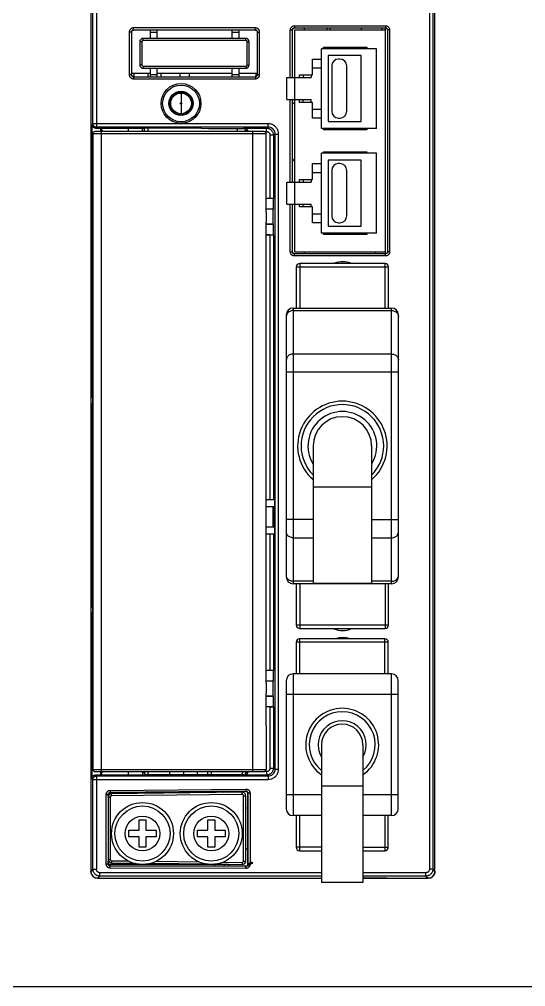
# Model space of a CAD drawing. Header units: millimetres. Extents: x -300 to 4617, y -106 to 3179.
# Drawn here: x 3438.4 to 3512, y 1550.3 to 1690.8 of the extents above; entities that cross this region are included whole.
import ezdxf

# ---------------------------------------------------------------- set-up
doc = ezdxf.new("R2010")
doc.units = ezdxf.units.MM

msp = doc.modelspace()

# ---------------------------------------------------------------- linework, layer by layer
at = {"color": 7, "linetype": 'Continuous'}
for p, q in [((3448.835, 1725.922), (3448.835, 1567.027)), ((3498.835, 1567.027), (3498.835, 1725.922)), ((3448.873, 1684.527), (3448.873, 1693.527)), ((3449.64, 1692.787), (3449.64, 1675.167)), ((3498.029, 1692.787), (3498.029, 1567.332)), ((3449.14, 1675.667), (3449.14, 1692.304)), ((3498.529, 1692.304), (3498.529, 1567.332)), ((3478.418, 1689.894), (3478.418, 1689.594)), ((3478.418, 1689.894), (3491.651, 1689.894)), ((3491.651, 1689.894), (3491.651, 1689.594)), ((3454.419, 1688.993), (3454.419, 1682.811)), ((3454.719, 1688.993), (3454.419, 1688.993)), ((3454.719, 1688.993), (3454.719, 1682.811)), ((3454.719, 1688.993), (3454.735, 1688.977)), ((3472.75, 1689.593), (3455.019, 1689.593)), ((3455.019, 1689.293), (3455.019, 1689.593)), ((3472.75, 1689.293), (3455.019, 1689.293)), ((3455.019, 1689.293), (3455.035, 1689.277)), ((3457.435, 1689.277), (3457.435, 1688.077)), ((3457.435, 1688.977), (3458.435, 1688.977)), ((3458.435, 1689.277), (3458.435, 1688.077)), ((3469.335, 1689.277), (3469.335, 1688.077)), ((3469.335, 1688.977), (3470.335, 1688.977)), ((3470.335, 1689.277), (3470.335, 1688.077)), ((3472.735, 1689.277), (3472.75, 1689.293)), ((3472.75, 1689.293), (3472.75, 1689.593)), ((3473.035, 1688.977), (3473.05, 1688.993)), ((3473.05, 1682.811), (3473.05, 1688.993)), ((3473.05, 1688.993), (3473.35, 1688.993)), ((3473.35, 1682.811), (3473.35, 1688.993)), ((3477.818, 1682.377), (3477.818, 1689.294)), ((3477.818, 1689.294), (3478.118, 1689.294)), ((3478.118, 1682.377), (3478.118, 1689.294)), ((3478.418, 1689.594), (3491.651, 1689.594)), ((3478.435, 1689.277), (3478.435, 1682.377)), ((3491.635, 1689.277), (3478.435, 1689.277)), ((3479.835, 1689.594), (3479.835, 1689.277)), ((3483.135, 1689.594), (3483.135, 1689.277)), ((3483.635, 1689.277), (3483.635, 1689.594)), ((3488.135, 1689.594), (3488.135, 1689.277)), ((3491.135, 1689.594), (3491.135, 1689.277)), ((3491.635, 1656.777), (3491.635, 1689.594)), ((3491.951, 1689.294), (3491.951, 1657.06)), ((3492.251, 1689.294), (3491.951, 1689.294)), ((3492.251, 1689.294), (3492.251, 1657.06)), ((3456.235, 1687.577), (3455.935, 1687.577)), ((3455.935, 1687.577), (3455.935, 1684.227)), ((3456.235, 1687.577), (3456.235, 1684.227)), ((3471.335, 1688.077), (3456.435, 1688.077)), ((3456.435, 1687.777), (3456.435, 1688.077)), ((3471.335, 1687.777), (3456.435, 1687.777)), ((3471.335, 1687.777), (3471.335, 1688.077)), ((3471.535, 1687.577), (3471.835, 1687.577)), ((3471.535, 1684.227), (3471.535, 1687.577)), ((3471.835, 1684.227), (3471.835, 1687.577)), ((3490.335, 1686.577), (3482.335, 1686.577)), ((3482.335, 1674.977), (3482.335, 1686.577)), ((3482.635, 1686.577), (3482.635, 1686.777)), ((3482.635, 1686.777), (3488.935, 1686.777)), ((3488.135, 1685.577), (3483.335, 1685.577)), ((3483.335, 1685.577), (3483.335, 1675.977)), ((3488.135, 1675.977), (3488.135, 1685.577)), ((3488.635, 1686.777), (3488.635, 1686.577)), ((3488.935, 1686.777), (3488.935, 1686.577)), ((3490.335, 1674.977), (3490.335, 1686.577)), ((3448.835, 1684.527), (3448.873, 1684.527)), ((3456.235, 1684.227), (3455.935, 1684.227)), ((3456.435, 1684.027), (3471.335, 1684.027)), ((3456.435, 1684.027), (3456.435, 1683.727)), ((3471.335, 1684.027), (3471.335, 1683.727)), ((3471.535, 1684.227), (3471.835, 1684.227)), ((3481.035, 1685.077), (3482.335, 1685.077)), ((3481.035, 1682.777), (3481.035, 1685.077)), ((3483.835, 1684.077), (3483.835, 1677.477)), ((3485.035, 1685.077), (3484.835, 1685.077)), ((3486.035, 1677.477), (3486.035, 1684.077)), ((3454.719, 1682.811), (3454.419, 1682.811)), ((3454.719, 1682.811), (3454.735, 1682.827)), ((3454.735, 1683.027), (3457.435, 1683.027)), ((3455.135, 1682.527), (3455.135, 1683.027)), ((3456.435, 1683.727), (3471.335, 1683.727)), ((3457.135, 1683.027), (3457.135, 1682.527)), ((3457.435, 1683.727), (3457.435, 1682.527)), ((3457.435, 1682.827), (3458.435, 1682.827)), ((3458.435, 1683.727), (3458.435, 1682.527)), ((3458.435, 1683.027), (3469.335, 1683.027)), ((3459.035, 1682.527), (3459.035, 1683.027)), ((3461.835, 1682.527), (3461.835, 1683.027)), ((3463.135, 1683.027), (3463.135, 1682.527)), ((3469.335, 1683.727), (3469.335, 1682.527)), ((3469.335, 1682.827), (3470.335, 1682.827)), ((3470.335, 1683.727), (3470.335, 1682.527)), ((3470.335, 1683.027), (3473.035, 1683.027)), ((3472.835, 1682.527), (3472.835, 1683.027)), ((3473.05, 1682.811), (3473.035, 1682.827)), ((3473.05, 1682.811), (3473.35, 1682.811)), ((3479.135, 1682.777), (3481.035, 1682.777)), ((3479.135, 1682.377), (3479.135, 1682.777)), ((3479.664, 1682.777), (3479.664, 1682.377)), ((3480.864, 1682.777), (3480.864, 1682.377)), ((3481.035, 1683.777), (3482.335, 1683.777)), ((3455.019, 1682.511), (3455.035, 1682.527)), ((3455.019, 1682.511), (3472.75, 1682.511)), ((3455.019, 1682.511), (3455.019, 1682.211)), ((3455.019, 1682.211), (3472.75, 1682.211)), ((3472.75, 1682.511), (3472.735, 1682.527)), ((3472.75, 1682.511), (3472.75, 1682.211)), ((3477.335, 1682.377), (3480.864, 1682.377)), ((3477.335, 1679.177), (3477.335, 1682.377)), ((3478.458, 1679.177), (3478.458, 1682.377)), ((3461.935, 1680.127), (3461.935, 1678.727)), ((3461.935, 1678.527), (3461.935, 1677.127)), ((3477.335, 1679.177), (3480.864, 1679.177)), ((3477.818, 1667.177), (3477.818, 1679.177)), ((3478.118, 1667.177), (3478.118, 1679.177)), ((3478.435, 1679.177), (3478.435, 1667.177)), ((3479.135, 1678.777), (3479.135, 1679.177)), ((3481.035, 1678.777), (3479.135, 1678.777)), ((3479.664, 1678.777), (3479.664, 1679.177)), ((3480.864, 1678.777), (3480.864, 1679.177)), ((3481.035, 1676.477), (3481.035, 1678.777)), ((3481.035, 1677.777), (3482.335, 1677.777)), ((3449.14, 1675.667), (3449, 1675.527)), ((3474.614, 1675.667), (3449.14, 1675.667)), ((3474.614, 1675.167), (3474.614, 1675.667)), ((3482.335, 1676.477), (3481.035, 1676.477)), ((3483.335, 1675.977), (3488.135, 1675.977)), ((3484.835, 1676.477), (3485.035, 1676.477)), ((3449, 1669.693), (3449, 1675.527)), ((3449.12, 1674.227), (3449.12, 1581.827)), ((3474.32, 1674.227), (3449.12, 1674.227)), ((3474.02, 1674.527), (3449.42, 1674.527)), ((3449.64, 1675.167), (3449.5, 1675.027)), ((3449.5, 1675.027), (3456.329, 1675.027)), ((3474.614, 1675.167), (3449.64, 1675.167)), ((3450.235, 1675.027), (3450.235, 1674.527)), ((3450.235, 1675.027), (3450.547, 1674.527)), ((3450.32, 1674.527), (3450.32, 1581.527)), ((3454.235, 1675.027), (3454.235, 1674.527)), ((3456.329, 1674.527), (3456.329, 1675.027)), ((3464.935, 1675.024), (3456.612, 1675.024)), ((3456.631, 1675.024), (3456.629, 1675.022)), ((3456.629, 1674.527), (3456.629, 1675.022)), ((3457.135, 1675.024), (3457.135, 1674.527)), ((3464.935, 1675.024), (3465.935, 1674.989)), ((3465.935, 1674.989), (3470.996, 1674.989)), ((3470.135, 1674.527), (3470.135, 1674.989)), ((3470.996, 1674.989), (3471.043, 1675.036)), ((3471.043, 1675.036), (3474.353, 1675.036)), ((3471.296, 1674.689), (3471.33, 1674.722)), ((3471.296, 1674.527), (3471.296, 1674.689)), ((3472.32, 1674.527), (3472.32, 1581.527)), ((3474.02, 1674.536), (3474.352, 1674.536)), ((3474.32, 1667.547), (3474.32, 1674.227)), ((3474.352, 1674.536), (3474.352, 1675.036)), ((3474.353, 1675.036), (3474.614, 1675.167)), ((3475.351, 1674.036), (3475.615, 1674.167)), ((3475.615, 1581.887), (3475.615, 1674.167)), ((3475.615, 1674.167), (3476.114, 1674.167)), ((3476.114, 1581.887), (3476.114, 1674.167)), ((3490.335, 1674.977), (3482.335, 1674.977)), ((3482.635, 1674.777), (3482.635, 1674.977)), ((3488.935, 1674.777), (3482.635, 1674.777)), ((3488.935, 1674.977), (3488.935, 1674.777)), ((3474.852, 1674.036), (3475.351, 1674.036)), ((3474.852, 1674.036), (3474.852, 1664.82)), ((3475.351, 1674.036), (3475.351, 1664.811)), ((3482.335, 1659.777), (3482.335, 1671.377)), ((3490.335, 1671.377), (3482.335, 1671.377)), ((3482.635, 1671.577), (3488.935, 1671.577)), ((3482.635, 1671.377), (3482.635, 1671.577)), ((3488.935, 1671.577), (3488.935, 1671.377)), ((3490.335, 1659.777), (3490.335, 1671.377)), ((3483.335, 1670.377), (3483.335, 1660.777)), ((3488.135, 1670.377), (3483.335, 1670.377)), ((3488.135, 1660.777), (3488.135, 1670.377)), ((3449.12, 1669.812), (3448.999, 1669.691)), ((3448.999, 1635.929), (3448.999, 1669.691)), ((3481.035, 1667.577), (3481.035, 1669.877)), ((3481.035, 1669.877), (3482.335, 1669.877)), ((3481.035, 1668.577), (3482.335, 1668.577)), ((3483.835, 1668.877), (3483.835, 1662.277)), ((3485.035, 1669.877), (3484.835, 1669.877)), ((3486.035, 1662.277), (3486.035, 1668.877)), ((3477.335, 1663.977), (3477.335, 1667.177)), ((3477.335, 1667.177), (3480.864, 1667.177)), ((3478.458, 1663.977), (3478.458, 1667.177)), ((3479.135, 1667.177), (3479.135, 1667.577)), ((3479.135, 1667.577), (3481.035, 1667.577)), ((3479.664, 1667.577), (3479.664, 1667.177)), ((3480.864, 1667.577), (3480.864, 1667.177)), ((3474.288, 1662.877), (3474.288, 1666.948)), ((3474.293, 1666.935), (3474.288, 1666.948)), ((3474.293, 1662.877), (3474.293, 1666.936)), ((3474.852, 1664.82), (3474.293, 1664.82)), ((3475.39, 1664.792), (3474.293, 1664.792)), ((3475.351, 1664.811), (3475.39, 1664.792)), ((3475.39, 1663.297), (3475.39, 1664.792)), ((3474.293, 1663.297), (3475.39, 1663.297)), ((3475.335, 1663.27), (3474.293, 1663.27)), ((3475.335, 1663.27), (3475.39, 1663.297)), ((3475.335, 1661.07), (3475.335, 1663.27)), ((3477.335, 1663.977), (3480.864, 1663.977)), ((3477.818, 1657.06), (3477.818, 1663.977)), ((3478.118, 1657.06), (3478.118, 1663.977)), ((3478.435, 1663.977), (3478.435, 1657.077)), ((3479.135, 1663.577), (3479.135, 1663.977)), ((3481.035, 1663.577), (3479.135, 1663.577)), ((3479.664, 1663.577), (3479.664, 1663.977)), ((3480.864, 1663.577), (3480.864, 1663.977)), ((3481.035, 1661.277), (3481.035, 1663.577)), ((3474.288, 1662.877), (3474.32, 1662.877)), ((3474.32, 1662.877), (3474.32, 1661.377)), ((3481.035, 1662.577), (3482.335, 1662.577)), ((3474.288, 1653.306), (3474.288, 1661.377)), ((3474.288, 1661.377), (3474.32, 1661.377)), ((3474.293, 1653.318), (3474.293, 1661.377)), ((3475.335, 1661.07), (3474.293, 1661.07)), ((3475.39, 1661.042), (3474.293, 1661.042)), ((3475.335, 1661.07), (3475.39, 1661.042)), ((3475.39, 1659.547), (3475.39, 1661.042)), ((3482.335, 1661.277), (3481.035, 1661.277)), ((3483.335, 1660.777), (3488.135, 1660.777)), ((3484.835, 1661.277), (3485.035, 1661.277)), ((3474.293, 1659.547), (3475.39, 1659.547)), ((3474.852, 1659.52), (3474.293, 1659.52)), ((3474.852, 1659.52), (3474.852, 1621.027)), ((3475.351, 1659.528), (3475.39, 1659.547)), ((3475.351, 1659.528), (3475.351, 1621.027)), ((3490.335, 1659.777), (3482.335, 1659.777)), ((3482.635, 1659.577), (3482.635, 1659.777)), ((3488.935, 1659.577), (3482.635, 1659.577)), ((3488.635, 1659.777), (3488.635, 1659.577)), ((3488.935, 1659.777), (3488.935, 1659.577)), ((3477.818, 1657.06), (3478.118, 1657.06)), ((3478.418, 1656.46), (3478.418, 1656.76)), ((3491.651, 1656.76), (3478.418, 1656.76)), ((3491.651, 1656.46), (3478.418, 1656.46)), ((3478.435, 1657.077), (3491.635, 1657.077)), ((3479.835, 1657.077), (3479.835, 1656.76)), ((3490.135, 1657.077), (3490.135, 1656.76)), ((3491.651, 1656.46), (3491.651, 1656.76)), ((3492.251, 1657.06), (3491.951, 1657.06)), ((3478.685, 1654.877), (3478.685, 1648.877)), ((3478.685, 1654.877), (3492.085, 1654.877)), ((3479.185, 1655.377), (3479.185, 1648.877)), ((3491.585, 1655.377), (3479.185, 1655.377)), ((3491.585, 1648.877), (3491.585, 1655.377)), ((3492.085, 1648.877), (3492.085, 1654.877)), ((3474.288, 1653.306), (3474.293, 1653.319)), ((3474.32, 1603.047), (3474.32, 1652.706)), ((3478.235, 1648.877), (3478.235, 1608.827)), ((3478.235, 1648.877), (3492.535, 1648.877)), ((3492.535, 1608.827), (3492.535, 1648.877)), ((3477.235, 1647.877), (3477.235, 1609.827)), ((3478.235, 1648.519), (3492.535, 1648.519)), ((3493.535, 1609.827), (3493.535, 1647.877)), ((3492.535, 1642.201), (3478.235, 1642.201)), ((3493.535, 1639.559), (3477.235, 1639.559)), ((3448.999, 1635.929), (3449.062, 1635.866)), ((3449.062, 1635.088), (3449, 1635.027)), ((3449, 1633.393), (3449, 1635.027)), ((3449.062, 1635.866), (3449.062, 1635.088)), ((3449.12, 1633.512), (3448.999, 1633.391)), ((3448.999, 1605.479), (3448.999, 1633.391)), ((3481.135, 1628.852), (3481.135, 1608.852)), ((3489.635, 1628.852), (3489.635, 1608.852)), ((3489.635, 1622.852), (3481.135, 1622.852)), ((3475.544, 1621.027), (3474.32, 1621.027)), ((3475.544, 1621.027), (3475.544, 1620.027)), ((3474.32, 1620.027), (3475.544, 1620.027)), ((3475.274, 1620.027), (3475.274, 1617.027)), ((3475.474, 1617.027), (3475.474, 1620.027)), ((3481.135, 1618.145), (3477.235, 1618.145)), ((3489.635, 1618.145), (3493.535, 1618.145)), ((3475.544, 1617.027), (3474.32, 1617.027)), ((3475.544, 1617.027), (3475.544, 1616.027)), ((3475.544, 1616.027), (3474.32, 1616.027)), ((3474.852, 1616.027), (3474.852, 1596.24)), ((3475.351, 1616.027), (3475.351, 1596.231)), ((3478.235, 1615.503), (3481.135, 1615.503)), ((3489.635, 1615.503), (3492.535, 1615.503)), ((3481.135, 1609.185), (3478.235, 1609.185)), ((3492.535, 1608.827), (3478.235, 1608.827)), ((3478.685, 1608.827), (3478.685, 1602.827)), ((3479.185, 1608.827), (3479.185, 1602.327)), ((3489.635, 1608.852), (3481.135, 1608.852)), ((3492.535, 1609.185), (3489.635, 1609.185)), ((3491.585, 1608.827), (3491.585, 1602.327)), ((3492.085, 1602.827), (3492.085, 1608.827)), ((3448.835, 1607.527), (3448.873, 1607.527)), ((3448.873, 1598.527), (3448.873, 1607.527)), ((3448.999, 1605.479), (3449.062, 1605.416)), ((3449.062, 1605.416), (3449.062, 1604.638)), ((3449.062, 1604.638), (3449, 1604.577)), ((3449, 1602.943), (3449, 1604.577)), ((3449.12, 1603.062), (3448.999, 1602.941)), ((3448.999, 1585.027), (3448.999, 1602.941)), ((3492.085, 1602.827), (3478.685, 1602.827)), ((3474.293, 1602.435), (3474.288, 1602.448)), ((3474.288, 1594.377), (3474.288, 1602.448)), ((3474.293, 1594.377), (3474.293, 1602.436)), ((3479.185, 1602.327), (3491.585, 1602.327)), ((3492.06, 1600.327), (3478.66, 1600.327)), ((3478.66, 1600.327), (3478.66, 1595.727)), ((3491.56, 1600.827), (3479.16, 1600.827)), ((3479.16, 1600.827), (3479.16, 1595.727)), ((3491.56, 1595.727), (3491.56, 1600.827)), ((3492.06, 1595.727), (3492.06, 1600.327)), ((3448.835, 1598.527), (3448.873, 1598.527)), ((3474.852, 1596.24), (3474.293, 1596.24)), ((3475.39, 1596.212), (3474.293, 1596.212)), ((3475.351, 1596.231), (3475.39, 1596.212)), ((3475.39, 1594.717), (3475.39, 1596.212)), ((3478.21, 1595.727), (3478.21, 1575.127)), ((3492.51, 1595.727), (3478.21, 1595.727)), ((3492.51, 1575.127), (3492.51, 1595.727)), ((3474.288, 1594.377), (3474.32, 1594.377)), ((3474.293, 1594.717), (3475.39, 1594.717)), ((3475.335, 1594.69), (3474.293, 1594.69)), ((3474.32, 1594.377), (3474.32, 1592.877)), ((3475.335, 1594.69), (3475.39, 1594.717)), ((3475.335, 1592.49), (3475.335, 1594.69)), ((3477.21, 1594.727), (3477.21, 1576.127)), ((3493.51, 1576.127), (3493.51, 1594.727)), ((3474.288, 1592.877), (3474.32, 1592.877)), ((3474.288, 1588.806), (3474.288, 1592.877)), ((3474.293, 1588.818), (3474.293, 1592.877)), ((3493.51, 1592.727), (3477.21, 1592.727)), ((3475.335, 1592.49), (3474.293, 1592.49)), ((3475.39, 1592.462), (3474.293, 1592.462)), ((3475.335, 1592.49), (3475.39, 1592.462)), ((3475.39, 1590.967), (3475.39, 1592.462)), ((3474.293, 1590.967), (3475.39, 1590.967)), ((3474.852, 1590.94), (3474.293, 1590.94)), ((3474.852, 1590.94), (3474.852, 1582.018)), ((3475.351, 1590.948), (3475.39, 1590.967)), ((3475.351, 1590.948), (3475.351, 1582.018)), ((3474.288, 1588.806), (3474.293, 1588.819)), ((3474.32, 1588.206), (3474.32, 1581.827)), ((3449.12, 1585.027), (3448.999, 1585.027)), ((3449, 1580.527), (3449, 1585.027)), ((3482.36, 1585.427), (3482.36, 1565.427)), ((3488.36, 1585.427), (3488.36, 1565.427)), ((3449.12, 1581.827), (3474.32, 1581.827)), ((3449.42, 1581.527), (3474.02, 1581.527)), ((3450.547, 1581.527), (3450.235, 1581.027)), ((3450.235, 1581.527), (3450.235, 1581.027)), ((3454.235, 1581.527), (3454.235, 1581.027)), ((3456.329, 1581.527), (3456.329, 1581.332)), ((3456.629, 1581.527), (3456.629, 1581.332)), ((3457.135, 1581.527), (3457.135, 1581.065)), ((3460.247, 1581.065), (3460.354, 1581.527)), ((3462.335, 1581.065), (3462.335, 1581.527)), ((3464.335, 1581.065), (3464.335, 1581.527)), ((3465.835, 1581.065), (3465.835, 1581.527)), ((3466.335, 1581.527), (3466.335, 1581.065)), ((3470.623, 1581.065), (3471.085, 1581.527)), ((3474.352, 1581.518), (3474.02, 1581.518)), ((3474.352, 1581.518), (3474.352, 1581.018)), ((3474.852, 1582.018), (3475.351, 1582.018)), ((3475.615, 1581.887), (3475.351, 1582.018)), ((3475.615, 1581.887), (3476.114, 1581.887)), ((3449, 1580.527), (3449.14, 1580.387)), ((3449.14, 1567.332), (3449.14, 1580.387)), ((3449.14, 1580.387), (3474.614, 1580.387)), ((3456.413, 1581.027), (3449.5, 1581.027)), ((3449.5, 1581.027), (3449.64, 1580.887)), ((3449.64, 1580.887), (3449.64, 1567.332)), ((3449.64, 1580.887), (3474.614, 1580.887)), ((3456.629, 1581.332), (3456.329, 1581.332)), ((3471.073, 1581.065), (3456.896, 1581.065)), ((3456.93, 1581.032), (3456.896, 1581.065)), ((3471.026, 1581.018), (3471.073, 1581.065)), ((3474.352, 1581.018), (3471.026, 1581.018)), ((3474.614, 1580.887), (3474.352, 1581.018)), ((3474.614, 1580.887), (3474.614, 1580.387)), ((3451.657, 1578.801), (3471.362, 1578.996)), ((3451.657, 1578.801), (3451.66, 1578.501)), ((3451.66, 1578.501), (3471.365, 1578.696)), ((3465.835, 1578.458), (3465.835, 1578.606)), ((3466.335, 1578.611), (3466.335, 1578.465)), ((3468.043, 1578.486), (3468.186, 1578.629)), ((3468.76, 1578.495), (3468.9, 1578.636)), ((3471.362, 1578.996), (3471.365, 1578.696)), ((3488.36, 1579.427), (3482.36, 1579.427)), ((3451.063, 1568.105), (3451.063, 1578.201)), ((3451.063, 1578.201), (3451.363, 1578.201)), ((3451.335, 1577.783), (3451.335, 1568.771)), ((3451.635, 1577.783), (3451.335, 1577.783)), ((3451.363, 1577.927), (3451.363, 1578.201)), ((3451.396, 1578.01), (3451.396, 1578.168)), ((3451.421, 1578.048), (3451.422, 1578.17)), ((3451.635, 1577.783), (3451.635, 1568.771)), ((3470.828, 1578.521), (3451.828, 1578.283)), ((3451.832, 1577.983), (3451.828, 1578.283)), ((3470.832, 1578.221), (3451.832, 1577.983)), ((3453.335, 1578.484), (3453.335, 1578.302)), ((3455.135, 1578.325), (3455.135, 1578.502)), ((3457.135, 1578.521), (3457.135, 1578.35)), ((3470.832, 1578.221), (3470.828, 1578.521)), ((3471.035, 1568.533), (3471.035, 1578.021)), ((3471.035, 1578.021), (3471.335, 1578.021)), ((3471.335, 1568.533), (3471.335, 1578.021)), ((3471.635, 1578.362), (3471.668, 1578.396)), ((3471.635, 1568.077), (3471.635, 1578.351)), ((3471.668, 1578.396), (3471.668, 1568.056)), ((3471.968, 1578.396), (3471.668, 1578.396)), ((3471.968, 1578.396), (3471.968, 1568.056)), ((3482.36, 1578.127), (3477.21, 1578.127)), ((3493.51, 1578.127), (3488.36, 1578.127)), ((3471.335, 1576.277), (3471.635, 1576.277)), ((3455.835, 1574.527), (3456.835, 1574.527)), ((3455.835, 1573.027), (3455.835, 1574.527)), ((3456.835, 1574.527), (3456.835, 1573.027)), ((3465.835, 1574.527), (3466.835, 1574.527)), ((3465.835, 1573.027), (3465.835, 1574.527)), ((3466.835, 1574.527), (3466.835, 1573.027)), ((3482.36, 1575.127), (3478.21, 1575.127)), ((3478.66, 1575.127), (3478.66, 1570.527)), ((3479.16, 1575.127), (3479.16, 1570.027)), ((3492.51, 1575.127), (3488.36, 1575.127)), ((3491.56, 1575.127), (3491.56, 1570.027)), ((3492.06, 1570.527), (3492.06, 1575.127)), ((3454.335, 1573.027), (3455.835, 1573.027)), ((3454.335, 1572.027), (3454.335, 1573.027)), ((3456.835, 1573.027), (3458.335, 1573.027)), ((3458.335, 1573.027), (3458.335, 1572.027)), ((3464.335, 1573.027), (3465.835, 1573.027)), ((3464.335, 1572.027), (3464.335, 1573.027)), ((3466.835, 1573.027), (3468.335, 1573.027)), ((3468.335, 1573.027), (3468.335, 1572.027)), ((3455.835, 1572.027), (3454.335, 1572.027)), ((3455.835, 1570.527), (3455.835, 1572.027)), ((3458.335, 1572.027), (3456.835, 1572.027)), ((3456.835, 1572.027), (3456.835, 1570.527)), ((3465.835, 1572.027), (3464.335, 1572.027)), ((3465.835, 1570.527), (3465.835, 1572.027)), ((3468.335, 1572.027), (3466.835, 1572.027)), ((3466.835, 1572.027), (3466.835, 1570.527)), ((3456.835, 1570.527), (3455.835, 1570.527)), ((3466.835, 1570.527), (3465.835, 1570.527)), ((3471.635, 1570.277), (3471.335, 1570.277)), ((3482.36, 1570.527), (3478.66, 1570.527)), ((3488.36, 1570.527), (3492.06, 1570.527)), ((3451.635, 1568.771), (3451.335, 1568.771)), ((3479.16, 1570.027), (3482.36, 1570.027)), ((3488.36, 1570.027), (3491.56, 1570.027)), ((3451.063, 1568.105), (3451.363, 1568.105)), ((3451.363, 1568.105), (3451.363, 1568.627)), ((3451.396, 1568.138), (3451.396, 1568.544)), ((3451.397, 1568.138), (3451.398, 1568.542)), ((3468.835, 1568.027), (3451.426, 1568.027)), ((3451.661, 1567.505), (3451.662, 1567.805)), ((3471.366, 1567.456), (3451.661, 1567.505)), ((3451.695, 1567.838), (3451.662, 1567.805)), ((3471.367, 1567.756), (3451.662, 1567.805)), ((3471.334, 1567.783), (3451.695, 1567.838)), ((3451.832, 1568.571), (3451.828, 1568.271)), ((3451.828, 1568.271), (3455.039, 1568.231)), ((3451.832, 1568.571), (3454.271, 1568.54)), ((3457.53, 1568.2), (3465.607, 1568.099)), ((3457.635, 1568.198), (3457.635, 1568.127)), ((3457.635, 1568.127), (3462.835, 1568.127)), ((3458.294, 1568.49), (3464.537, 1568.412)), ((3458.456, 1568.027), (3458.566, 1568.127)), ((3461.803, 1568.146), (3461.803, 1568.027)), ((3461.835, 1568.146), (3461.835, 1568.027)), ((3465.247, 1568.103), (3465.275, 1568.073)), ((3466.835, 1567.796), (3466.835, 1568.027)), ((3466.951, 1568.082), (3470.828, 1568.033)), ((3468.041, 1568.368), (3470.832, 1568.333)), ((3468.37, 1567.791), (3468.135, 1568.027)), ((3468.542, 1568.027), (3468.542, 1568.062)), ((3468.835, 1568.058), (3468.835, 1567.79)), ((3470.832, 1568.333), (3470.828, 1568.033)), ((3471.035, 1568.533), (3471.335, 1568.533)), ((3471.367, 1567.756), (3471.334, 1567.789)), ((3471.366, 1567.456), (3471.367, 1567.756)), ((3471.668, 1568.056), (3471.635, 1568.089)), ((3471.968, 1568.056), (3471.668, 1568.056)), ((3471.731, 1567.868), (3471.872, 1567.727)), ((3472.372, 1568.227), (3472.239, 1568.36)), ((3449.14, 1567.332), (3448.835, 1567.027)), ((3449.14, 1567.332), (3449.64, 1567.332)), ((3450.14, 1566.333), (3449.834, 1566.027)), ((3449.835, 1566.027), (3482.36, 1566.027)), ((3482.36, 1566.833), (3450.14, 1566.833)), ((3450.14, 1566.333), (3450.14, 1566.833)), ((3482.36, 1566.333), (3450.14, 1566.333)), ((3497.529, 1566.833), (3488.36, 1566.833)), ((3497.529, 1566.333), (3488.36, 1566.333)), ((3488.36, 1566.065), (3491.835, 1566.065)), ((3488.36, 1566.027), (3497.835, 1566.027)), ((3491.835, 1566.027), (3491.835, 1566.065)), ((3497.529, 1566.333), (3497.529, 1566.833)), ((3497.529, 1566.333), (3497.835, 1566.027)), ((3498.529, 1567.332), (3498.029, 1567.332)), ((3498.529, 1567.332), (3498.835, 1567.027)), ((3488.36, 1565.427), (3482.36, 1565.427))]:
    msp.add_line(p, q, dxfattribs=at)
msp.add_line((3364.863, 1550.274), (3799.099, 1550.274))
for centre, radius in [((3461.935, 1678.627), 2.89), ((3461.935, 1678.627), 2.669), ((3461.935, 1678.627), 1.751), ((3461.935, 1678.627), 1.672), ((3461.935, 1678.627), 1.5), ((3461.935, 1678.627), 0.1), ((3456.335, 1572.527), 4.5), ((3456.335, 1572.527), 4), ((3466.335, 1572.527), 4.5), ((3466.335, 1572.527), 4), ((3456.335, 1572.527), 2.537), ((3466.335, 1572.527), 2.537)]:
    msp.add_circle(centre, radius, dxfattribs=at)
for centre, radius, start, end in [((3456.435, 1687.577), 0.5, 90, 180), ((3456.435, 1687.577), 0.2, 90, 180), ((3471.335, 1687.577), 0.5, 0, 90), ((3471.335, 1687.577), 0.2, 0, 90), ((3456.435, 1684.227), 0.5, 180, 270), ((3456.435, 1684.227), 0.2, 180, 270), ((3471.335, 1684.227), 0.5, 270, 0), ((3471.335, 1684.227), 0.2, 270, 0), ((3484.835, 1684.077), 1, 90, 180), ((3485.035, 1684.077), 1, 0, 90), ((3482.635, 1674.527), 6, 134.823, 138.97307), ((3484.835, 1677.477), 1, 180, 270), ((3485.035, 1677.477), 1, 270, 0), ((3449.42, 1674.227), 0.3, 90, 180), ((3474.02, 1674.227), 0.3, 0, 90), ((3482.635, 1674.527), 6, 221.02693, 225.177), ((3484.835, 1668.877), 1, 90, 180), ((3485.035, 1668.877), 1, 0, 90), ((3484.835, 1662.277), 1, 180, 270), ((3485.035, 1662.277), 1, 270, 0), ((3479.185, 1654.877), 0.5, 90, 180), ((3485.435, 1652.299), 3.317, 69.31391, 110.69797), ((3491.585, 1654.877), 0.5, 0, 90), ((3478.235, 1647.877), 1, 90, 180), ((3492.535, 1647.877), 1, 0, 90), ((3485.385, 1628.852), 6.5, 311.03496, 228.96504), ((3485.385, 1628.852), 6, 315.2713, 224.72879), ((3485.385, 1628.852), 5, 328.70037, 211.29963), ((3485.385, 1628.852), 4.25, 0, 180), ((3478.235, 1609.827), 1, 180, 270), ((3492.535, 1609.827), 1, 270, 0), ((3479.185, 1602.827), 0.5, 180, 270), ((3491.585, 1602.827), 0.5, 270, 0), ((3485.435, 1605.352), 3.317, 247.10304, 292.90247), ((3479.16, 1600.327), 0.5, 90, 180), ((3485.435, 1597.677), 3.317, 72.26015, 107.76051), ((3491.56, 1600.327), 0.5, 0, 90), ((3478.21, 1594.727), 1, 90, 180), ((3492.51, 1594.727), 1, 0, 90), ((3485.36, 1585.427), 5.3, 304.6163, 235.37235), ((3485.36, 1585.427), 4.8, 308.77013, 231.25459), ((3485.36, 1585.427), 3.5, 329.56273, 210.43727), ((3485.36, 1585.427), 3, 0, 180), ((3449.42, 1581.827), 0.3, 180, 270), ((3474.02, 1581.827), 0.3, 270, 0), ((3451.835, 1577.783), 0.5, 90.71616, 180), ((3451.835, 1577.783), 0.2, 90.71616, 180), ((3470.835, 1578.021), 0.5, 0, 90.71616), ((3470.835, 1578.021), 0.2, 0, 90.71616), ((3478.21, 1576.127), 1, 180, 270), ((3492.51, 1576.127), 1, 270, 0), ((3479.16, 1570.527), 0.5, 180, 270), ((3491.56, 1570.527), 0.5, 270, 0), ((3451.835, 1568.771), 0.5, 180, 269.28384), ((3451.835, 1568.771), 0.2, 180, 269.28384), ((3457.635, 1568.627), 0.5, 246.36286, 270), ((3470.835, 1568.533), 0.5, 269.28384, 0), ((3470.835, 1568.533), 0.2, 269.28384, 0), ((3449.835, 1567.027), 1, 180, 270), ((3497.835, 1567.027), 1, 270, 0)]:
    msp.add_arc(centre, radius, start, end, dxfattribs=at)
for points, start_tangent, end_tangent in [([(3477.818, 1689.294), (3477.824, 1689.38), (3477.845, 1689.47), (3477.883, 1689.565), (3477.944, 1689.662), (3478.032, 1689.753), (3478.144, 1689.827), (3478.276, 1689.876), (3478.418, 1689.894)], (-0.0000119, 1), (1, 0.0000489)), ([(3491.651, 1689.894), (3491.737, 1689.887), (3491.828, 1689.867), (3491.923, 1689.829), (3492.02, 1689.767), (3492.11, 1689.68), (3492.185, 1689.567), (3492.234, 1689.436), (3492.251, 1689.294)], (1, 0.0000119), (0.0000489, -1)), ([(3455.019, 1689.593), (3454.946, 1689.588), (3454.867, 1689.573), (3454.782, 1689.544), (3454.694, 1689.497), (3454.609, 1689.431), (3454.532, 1689.343), (3454.471, 1689.238), (3454.432, 1689.119), (3454.419, 1688.993)], (-1, -0.0000107), (0.0000666, -1)), ([(3455.019, 1689.293), (3454.982, 1689.291), (3454.943, 1689.283), (3454.9, 1689.268), (3454.857, 1689.245), (3454.814, 1689.212), (3454.775, 1689.168), (3454.745, 1689.115), (3454.725, 1689.056), (3454.719, 1688.993)], (-1, 0.0002973), (0.0003485, -0.9999999)), ([(3454.735, 1688.977), (3454.775, 1689.127), (3454.885, 1689.237), (3455.035, 1689.277)], (0, 1), (1, 0)), ([(3472.735, 1689.277), (3472.885, 1689.237), (3472.994, 1689.127), (3473.035, 1688.977)], (1, 0), (0, -1)), ([(3473.35, 1688.993), (3473.346, 1689.067), (3473.33, 1689.148), (3473.3, 1689.234), (3473.252, 1689.322), (3473.184, 1689.408), (3473.096, 1689.483), (3472.991, 1689.543), (3472.874, 1689.58), (3472.75, 1689.593)], (0.0000002, 1), (-1, 0.0000404)), ([(3473.05, 1688.993), (3473.048, 1689.03), (3473.04, 1689.071), (3473.025, 1689.114), (3473.001, 1689.158), (3472.967, 1689.2), (3472.923, 1689.238), (3472.871, 1689.268), (3472.812, 1689.286), (3472.75, 1689.293)], (0.0003048, 1), (-1, -0.0002789)), ([(3478.118, 1689.294), (3478.121, 1689.337), (3478.131, 1689.382), (3478.15, 1689.429), (3478.181, 1689.478), (3478.225, 1689.523), (3478.281, 1689.561), (3478.347, 1689.585), (3478.418, 1689.594)], (-0.000084, 1), (1, -0.0000441)), ([(3478.285, 1689.537), (3478.175, 1689.427), (3478.135, 1689.277)], (-0.8670692, -0.4981878), (0, -1)), ([(3478.435, 1689.577), (3478.285, 1689.537)], (-1, 0), (-0.8670692, -0.4981878)), ([(3491.88, 1689.464), (3491.775, 1689.551), (3491.64, 1689.583)], (-0.6037868, 0.7971459), (-0.9999993, -0.0012218)), ([(3491.651, 1689.594), (3491.694, 1689.591), (3491.74, 1689.58), (3491.787, 1689.561), (3491.835, 1689.53), (3491.881, 1689.487), (3491.918, 1689.431), (3491.943, 1689.365), (3491.951, 1689.294)], (1, 0.000084), (-0.0000441, -1)), ([(3491.935, 1689.343), (3491.88, 1689.464)], (-0.2010586, 0.9795792), (-0.6037868, 0.7971459)), ([(3454.419, 1682.811), (3454.423, 1682.738), (3454.438, 1682.659), (3454.468, 1682.574), (3454.514, 1682.487), (3454.581, 1682.401), (3454.668, 1682.324), (3454.774, 1682.263), (3454.893, 1682.225), (3455.019, 1682.211)], (0.0000107, -1), (1, 0.0000666)), ([(3454.719, 1682.811), (3454.721, 1682.775), (3454.729, 1682.735), (3454.743, 1682.693), (3454.766, 1682.649), (3454.8, 1682.606), (3454.843, 1682.568), (3454.896, 1682.537), (3454.956, 1682.518), (3455.019, 1682.511)], (-0.0002973, -1), (0.9999999, 0.0003485)), ([(3455.035, 1682.527), (3454.885, 1682.567), (3454.775, 1682.677), (3454.735, 1682.827)], (-1, 0), (0, 1)), ([(3472.735, 1682.527), (3472.885, 1682.567), (3472.994, 1682.677), (3473.035, 1682.827)], (1, 0), (0, 1)), ([(3472.75, 1682.511), (3472.787, 1682.513), (3472.827, 1682.521), (3472.869, 1682.536), (3472.913, 1682.559), (3472.955, 1682.592), (3472.994, 1682.636), (3473.024, 1682.689), (3473.044, 1682.748), (3473.05, 1682.811)], (1, -0.0002973), (-0.0003485, 0.9999999)), ([(3472.75, 1682.211), (3472.823, 1682.216), (3472.903, 1682.231), (3472.987, 1682.26), (3473.075, 1682.307), (3473.16, 1682.373), (3473.237, 1682.461), (3473.298, 1682.566), (3473.337, 1682.685), (3473.35, 1682.811)], (1, 0.0000107), (-0.0000666, 1)), ([(3449.64, 1675.167), (3449.542, 1675.177), (3449.437, 1675.21), (3449.333, 1675.272), (3449.239, 1675.369), (3449.169, 1675.501), (3449.14, 1675.667)], (-1, 0.0003046), (-0.0003046, 1)), ([(3476.114, 1674.167), (3476.041, 1674.63), (3475.828, 1675.048), (3475.497, 1675.38), (3475.079, 1675.593), (3474.614, 1675.667)], (-0.0000607, 1), (-1, -0.0000664)), ([(3449.5, 1675.027), (3449.309, 1675.065), (3449.147, 1675.173), (3449.038, 1675.336), (3449, 1675.527)], (-1, 0), (0, 1)), ([(3456.329, 1675.027), (3456.451, 1675.027), (3456.55, 1675.025), (3456.612, 1675.024)], (1, 0), (0.9987835, -0.0493103)), ([(3471.296, 1674.689), (3471.256, 1674.839), (3471.146, 1674.948), (3470.996, 1674.989)], (0, 1), (-1, 0)), ([(3471.63, 1674.652), (3471.627, 1674.692), (3471.617, 1674.732), (3471.599, 1674.773), (3471.574, 1674.814), (3471.539, 1674.855), (3471.496, 1674.894), (3471.442, 1674.931), (3471.379, 1674.964), (3471.307, 1674.992), (3471.226, 1675.015), (3471.138, 1675.029), (3471.043, 1675.036)], (0.0066596, 0.9999778), (-0.999917, 0.0128819)), ([(3471.329, 1674.536), (3471.33, 1674.631), (3471.33, 1674.722)], (-0.0000058, 1), (0.0041856, 0.9999912)), ([(3471.33, 1674.722), (3471.372, 1674.688), (3471.481, 1674.662), (3471.63, 1674.652)], (0.0725299, -0.9973662), (0.9999921, -0.0039624)), ([(3471.629, 1674.536), (3471.63, 1674.595), (3471.63, 1674.652)], (-0.0000005, 1), (0.0067008, 0.9999775)), ([(3474.352, 1674.536), (3474.413, 1674.532)], (1, -0.0000012), (0.9925591, -0.121764)), ([(3474.353, 1675.036), (3474.474, 1675.028), (3474.598, 1675.005), (3474.724, 1674.964), (3474.852, 1674.901), (3474.978, 1674.815), (3475.098, 1674.701), (3475.203, 1674.56), (3475.284, 1674.396), (3475.335, 1674.218), (3475.351, 1674.036)], (0.9999997, -0.0007989), (0.0003128, -1)), ([(3474.413, 1674.532), (3474.475, 1674.52), (3474.538, 1674.5), (3474.602, 1674.469), (3474.665, 1674.425), (3474.725, 1674.368), (3474.778, 1674.298), (3474.818, 1674.216), (3474.843, 1674.127), (3474.852, 1674.036)], (0.9925591, -0.121764), (0.0000336, -1)), ([(3475.615, 1674.167), (3475.566, 1674.477), (3475.424, 1674.755), (3475.203, 1674.976), (3474.925, 1675.118), (3474.614, 1675.167)], (0.0002865, 1), (-0.9999999, -0.0003208)), ([(3474.288, 1666.948), (3474.311, 1667.24), (3474.32, 1667.547)], (0.1048684, 0.9944861), (0.0001261, 1)), ([(3474.294, 1666.947), (3474.304, 1667.073), (3474.317, 1667.374), (3474.32, 1667.547)], (0.085413, 0.9963456), (0.000108, 1)), ([(3474.293, 1666.934), (3474.294, 1666.947)], (0.0873967, 0.9961736), (0.085413, 0.9963456)), ([(3475.351, 1664.811), (3475.308, 1664.814), (3475.199, 1664.817), (3475.039, 1664.819), (3474.852, 1664.82)], (-0.8944817, 0.4471046), (-1, 0)), ([(3474.852, 1659.52), (3475.039, 1659.52), (3475.199, 1659.522), (3475.308, 1659.525), (3475.351, 1659.528)], (1, 0), (0.8944817, 0.4471046)), ([(3478.418, 1656.46), (3478.332, 1656.467), (3478.241, 1656.487), (3478.146, 1656.525), (3478.05, 1656.587), (3477.959, 1656.674), (3477.884, 1656.787), (3477.835, 1656.918), (3477.818, 1657.06)], (-1, -0.0000119), (-0.0000489, 1)), ([(3478.418, 1656.76), (3478.375, 1656.764), (3478.33, 1656.774), (3478.282, 1656.793), (3478.234, 1656.824), (3478.188, 1656.867), (3478.151, 1656.923), (3478.127, 1656.989), (3478.118, 1657.06)], (-1, -0.000084), (0.0000441, 1)), ([(3478.135, 1657.077), (3478.175, 1656.927)], (0, -1), (0.4981878, -0.8670692)), ([(3478.175, 1656.927), (3478.285, 1656.817), (3478.435, 1656.777)], (0.4981878, -0.8670692), (1, 0)), ([(3491.634, 1656.769), (3491.791, 1656.811), (3491.901, 1656.921), (3491.941, 1657.071)], (1, 0), (0, 1)), ([(3491.951, 1657.06), (3491.948, 1657.017), (3491.938, 1656.972), (3491.919, 1656.925), (3491.888, 1656.876), (3491.844, 1656.831), (3491.788, 1656.793), (3491.722, 1656.769), (3491.651, 1656.76)], (0.000084, -1), (-1, 0.0000441)), ([(3492.251, 1657.06), (3492.245, 1656.974), (3492.225, 1656.884), (3492.186, 1656.789), (3492.125, 1656.692), (3492.037, 1656.601), (3491.925, 1656.527), (3491.794, 1656.478), (3491.651, 1656.46)], (0.0000119, -1), (-1, -0.0000489)), ([(3474.32, 1652.706), (3474.311, 1653.018), (3474.288, 1653.306)], (-0.0000029, 1), (-0.1048733, 0.9944856)), ([(3474.294, 1653.307), (3474.293, 1653.32)], (-0.0854524, 0.9963423), (-0.0874217, 0.9961714)), ([(3474.32, 1652.706), (3474.318, 1652.868), (3474.304, 1653.168), (3474.294, 1653.307)], (0.0000387, 1), (-0.0854524, 0.9963423)), ([(3477.269, 1647.867), (3477.235, 1647.639)], (-0.2906709, -0.9568231), (0, -1)), ([(3478.235, 1648.519), (3477.976, 1648.489), (3477.735, 1648.401), (3477.527, 1648.261), (3477.369, 1648.079), (3477.269, 1647.867)], (-1, 0), (-0.2906709, -0.9568231)), ([(3492.535, 1648.519), (3492.793, 1648.489), (3493.035, 1648.401), (3493.242, 1648.261), (3493.401, 1648.079), (3493.501, 1647.867)], (1, 0), (0.2906708, -0.9568231)), ([(3493.501, 1647.867), (3493.535, 1647.639)], (0.2906708, -0.9568231), (0, -1)), ([(3478.235, 1642.201), (3477.976, 1642.171), (3477.735, 1642.083), (3477.527, 1641.943), (3477.369, 1641.761), (3477.269, 1641.548), (3477.235, 1641.32)], (-1, 0), (0, -1)), ([(3492.535, 1642.201), (3492.793, 1642.171), (3493.035, 1642.083), (3493.242, 1641.943), (3493.401, 1641.761), (3493.501, 1641.548), (3493.535, 1641.32)], (1, 0), (0, -1)), ([(3448.999, 1635.929), (3449.039, 1636.079), (3449.115, 1636.166)], (0, 1), (0.7901736, 0.612883)), ([(3449.114, 1634.792), (3449.041, 1634.877), (3449, 1635.027)], (-0.7849729, 0.6195301), (0, 1)), ([(3449.115, 1636.037), (3449.102, 1636.016), (3449.062, 1635.866)], (-0.5690217, -0.8223225), (-0.0003046, -1)), ([(3449.062, 1635.866), (3449.107, 1635.864), (3449.12, 1635.865)], (0.9282475, -0.3719631), (0.9996401, 0.0268277)), ([(3449.12, 1635.089), (3449.086, 1635.089), (3449.062, 1635.088)], (-0.9991369, -0.0415377), (-0.9292574, -0.369433)), ([(3449.115, 1634.917), (3449.102, 1634.938), (3449.062, 1635.088)], (-0.5690216, 0.8223226), (-0.0003046, 1)), ([(3478.235, 1615.503), (3477.976, 1615.533), (3477.735, 1615.621), (3477.527, 1615.761), (3477.369, 1615.943), (3477.269, 1616.156), (3477.235, 1616.384)], (-1, 0), (0, 1)), ([(3492.535, 1615.503), (3492.793, 1615.533), (3493.035, 1615.621), (3493.242, 1615.761), (3493.401, 1615.943), (3493.501, 1616.156), (3493.535, 1616.384)], (1, 0), (0, 1)), ([(3478.235, 1609.185), (3477.976, 1609.215), (3477.735, 1609.303), (3477.527, 1609.443), (3477.369, 1609.625), (3477.269, 1609.837), (3477.235, 1610.065)], (-1, 0), (0, 1)), ([(3492.535, 1609.185), (3492.793, 1609.215), (3493.035, 1609.303), (3493.242, 1609.443), (3493.401, 1609.625), (3493.501, 1609.837)], (1, 0), (0.2906709, 0.9568231)), ([(3493.501, 1609.837), (3493.535, 1610.065)], (0.2906709, 0.9568231), (0, 1)), ([(3448.999, 1605.479), (3449.039, 1605.629), (3449.115, 1605.716)], (0, 1), (0.7901736, 0.612883)), ([(3449.115, 1605.587), (3449.102, 1605.566), (3449.062, 1605.416)], (-0.5690217, -0.8223225), (-0.0003046, -1)), ([(3449.062, 1605.416), (3449.107, 1605.414), (3449.12, 1605.415)], (0.9282475, -0.3719631), (0.9996401, 0.0268277)), ([(3449.114, 1604.342), (3449.041, 1604.427), (3449, 1604.577)], (-0.7849729, 0.6195301), (0, 1)), ([(3449.12, 1604.639), (3449.086, 1604.639), (3449.062, 1604.638)], (-0.9991369, -0.0415377), (-0.9292574, -0.369433)), ([(3449.115, 1604.467), (3449.102, 1604.488), (3449.062, 1604.638)], (-0.5690216, 0.8223226), (-0.0003046, 1)), ([(3474.288, 1602.448), (3474.311, 1602.74), (3474.32, 1603.047)], (0.1048684, 0.9944861), (0.0001261, 1)), ([(3474.294, 1602.447), (3474.304, 1602.573), (3474.317, 1602.874), (3474.32, 1603.047)], (0.085413, 0.9963456), (0.000108, 1)), ([(3474.293, 1602.434), (3474.294, 1602.447)], (0.0873967, 0.9961736), (0.085413, 0.9963456)), ([(3475.351, 1596.231), (3475.308, 1596.234), (3475.199, 1596.237), (3475.039, 1596.239), (3474.852, 1596.24)], (-0.8944817, 0.4471046), (-1, 0)), ([(3474.852, 1590.94), (3475.039, 1590.94), (3475.199, 1590.942), (3475.308, 1590.945), (3475.351, 1590.948)], (1, 0), (0.8944817, 0.4471046)), ([(3474.32, 1588.206), (3474.311, 1588.518), (3474.288, 1588.806)], (-0.0000029, 1), (-0.1048733, 0.9944856)), ([(3474.294, 1588.807), (3474.293, 1588.82)], (-0.0854524, 0.9963423), (-0.0874217, 0.9961714)), ([(3474.32, 1588.206), (3474.318, 1588.368), (3474.304, 1588.668), (3474.294, 1588.807)], (0.0000387, 1), (-0.0854524, 0.9963423)), ([(3465.835, 1581.277), (3465.875, 1581.474)], (0, 1), (0.3935544, 0.9193013)), ([(3471.34, 1581.332), (3471.378, 1581.367), (3471.488, 1581.393)], (-0.0726916, 0.9973545), (0.9937509, 0.1116207)), ([(3471.34, 1581.428), (3471.34, 1581.518)], (0.0019762, 0.999998), (-0.0000047, 1)), ([(3471.34, 1581.332), (3471.34, 1581.428)], (0.004175, 0.9999913), (0.0019762, 0.999998)), ([(3471.488, 1581.393), (3471.639, 1581.402)], (0.9937509, 0.1116207), (0.9999922, -0.0039524)), ([(3471.595, 1581.261), (3471.617, 1581.302), (3471.633, 1581.348), (3471.639, 1581.402)], (0.5463375, 0.8375651), (0.0067909, 0.9999769)), ([(3471.639, 1581.402), (3471.64, 1581.462), (3471.64, 1581.518)], (0.0066835, 0.9999777), (0.0000004, 1)), ([(3475.351, 1582.018), (3475.343, 1581.889), (3475.319, 1581.764), (3475.277, 1581.641), (3475.217, 1581.517), (3475.134, 1581.396), (3475.026, 1581.28), (3474.889, 1581.175), (3474.725, 1581.091), (3474.543, 1581.037), (3474.352, 1581.018)], (-0.0003135, -1), (-1, -0.0002872)), ([(3474.852, 1582.018), (3474.848, 1581.953), (3474.835, 1581.891), (3474.815, 1581.83), (3474.785, 1581.768), (3474.743, 1581.707), (3474.689, 1581.649), (3474.62, 1581.597), (3474.539, 1581.555), (3474.448, 1581.528), (3474.352, 1581.518)], (-0.0000186, -1), (-1, 0.0000703)), ([(3474.614, 1580.387), (3475.078, 1580.461), (3475.497, 1580.674), (3475.828, 1581.006), (3476.041, 1581.423), (3476.114, 1581.887)], (1, -0.0001157), (0.0000935, 1)), ([(3474.614, 1580.887), (3474.924, 1580.936), (3475.203, 1581.078), (3475.424, 1581.299), (3475.565, 1581.577), (3475.615, 1581.887)], (0.9999999, -0.0003345), (-0.0002775, 1)), ([(3449, 1580.527), (3449.038, 1580.718), (3449.147, 1580.881), (3449.309, 1580.989), (3449.5, 1581.027)], (0, 1), (1, 0)), ([(3449.14, 1580.387), (3449.15, 1580.485), (3449.183, 1580.59), (3449.245, 1580.694), (3449.341, 1580.788), (3449.474, 1580.859), (3449.64, 1580.887)], (0.0003046, 1), (1, 0.0003046)), ([(3456.329, 1581.332), (3456.333, 1581.264), (3456.347, 1581.189), (3456.372, 1581.11)], (0.0000101, -1), (0.371418, -0.9284658)), ([(3456.372, 1581.11), (3456.413, 1581.027)], (0.371418, -0.9284658), (0.5089078, -0.8608211)), ([(3456.595, 1581.028), (3456.413, 1581.027)], (-0.9999728, -0.0073716), (-1, 0.0000003)), ([(3456.93, 1581.032), (3456.767, 1581.03), (3456.595, 1581.028)], (-0.9998474, -0.017468), (-0.9999728, -0.0073716)), ([(3456.629, 1581.332), (3456.632, 1581.296), (3456.639, 1581.256), (3456.654, 1581.214)], (0.0003111, -1), (0.3949433, -0.9187055)), ([(3456.654, 1581.214), (3456.677, 1581.17), (3456.71, 1581.127), (3456.717, 1581.12)], (0.3949433, -0.9187055), (0.706504, -0.707709)), ([(3456.684, 1581.153), (3456.746, 1581.106)], (0.7071068, -0.7071068), (0.867064, -0.4981968)), ([(3456.717, 1581.12), (3456.754, 1581.089), (3456.807, 1581.058), (3456.867, 1581.039), (3456.93, 1581.032)], (0.706504, -0.707709), (1, -0.0002622)), ([(3456.746, 1581.106), (3456.896, 1581.065)], (0.867064, -0.4981968), (1, 0)), ([(3471.026, 1581.018), (3471.13, 1581.025), (3471.222, 1581.041), (3471.303, 1581.063), (3471.373, 1581.089), (3471.434, 1581.119), (3471.487, 1581.152), (3471.531, 1581.187), (3471.566, 1581.224)], (0.9999233, 0.0123824), (0.6543562, 0.7561865)), ([(3471.073, 1581.065), (3471.223, 1581.106), (3471.244, 1581.119)], (1, 0), (0.8219276, 0.569592)), ([(3471.247, 1581.115), (3471.261, 1581.13), (3471.283, 1581.159), (3471.302, 1581.188)], (0.7066914, 0.7075219), (0.4797745, 0.8773918)), ([(3471.302, 1581.188), (3471.316, 1581.219), (3471.328, 1581.252), (3471.336, 1581.289)], (0.4797745, 0.8773918), (0.152666, 0.9882778)), ([(3471.336, 1581.289), (3471.34, 1581.332)], (0.152666, 0.9882778), (0.0086662, 0.9999624)), ([(3471.566, 1581.224), (3471.595, 1581.261)], (0.6543562, 0.7561865), (0.5463375, 0.8375651)), ([(3451.063, 1578.201), (3451.07, 1578.292), (3451.093, 1578.389), (3451.137, 1578.49), (3451.204, 1578.587), (3451.294, 1578.674), (3451.403, 1578.742), (3451.526, 1578.785), (3451.657, 1578.801)], (-0.0000028, 1), (0.9999509, 0.0099084)), ([(3470.827, 1578.654), (3464.885, 1578.597), (3458.341, 1578.533), (3451.827, 1578.47)], (-0.9999534, -0.0096531), (-0.9999523, -0.0097638)), ([(3471.329, 1578.659), (3470.827, 1578.654)], (-0.9999535, -0.009648), (-0.9999534, -0.0096531)), ([(3471.329, 1578.659), (3471.486, 1578.618), (3471.599, 1578.499), (3471.635, 1578.362)], (0.9999535, 0.009648), (0.0134265, -0.9999099)), ([(3471.362, 1578.996), (3471.452, 1578.99), (3471.55, 1578.967), (3471.652, 1578.924), (3471.751, 1578.858), (3471.839, 1578.767), (3471.908, 1578.656), (3471.953, 1578.53), (3471.968, 1578.396)], (0.9999513, 0.009868), (0.000075, -1)), ([(3471.365, 1578.696), (3471.41, 1578.693), (3471.459, 1578.682), (3471.51, 1578.66), (3471.559, 1578.627), (3471.604, 1578.581), (3471.638, 1578.526), (3471.66, 1578.463), (3471.668, 1578.396)], (0.9999482, 0.010174), (-0.0002594, -1)), ([(3451.363, 1578.201), (3451.366, 1578.246), (3451.378, 1578.295), (3451.4, 1578.346), (3451.433, 1578.394), (3451.478, 1578.438), (3451.533, 1578.472), (3451.594, 1578.493), (3451.66, 1578.501)], (-0.0003036, 1), (0.999954, 0.0095902)), ([(3451.396, 1578.168), (3451.436, 1578.317), (3451.544, 1578.427), (3451.703, 1578.468)], (0, 1), (0.9999514, 0.009863)), ([(3451.422, 1578.17), (3451.461, 1578.318), (3451.568, 1578.426)], (0.0024659, 0.999997), (0.8525367, 0.5226673)), ([(3451.568, 1578.426), (3451.672, 1578.466)], (0.8525367, 0.5226673), (0.9886039, 0.1505399)), ([(3451.672, 1578.466), (3451.703, 1578.468)], (0.9886039, 0.1505399), (0.9999565, 0.0093299)), ([(3451.827, 1578.47), (3451.693, 1578.468)], (-0.9999523, -0.0097638), (-0.9999523, -0.0097642)), ([(3451.661, 1567.505), (3451.571, 1567.512), (3451.474, 1567.535), (3451.373, 1567.579), (3451.275, 1567.647), (3451.188, 1567.738), (3451.121, 1567.848), (3451.078, 1567.972), (3451.063, 1568.105)], (-0.999997, 0.0024622), (-0.0000565, 1)), ([(3451.617, 1567.808), (3451.568, 1567.82), (3451.518, 1567.842), (3451.469, 1567.876), (3451.426, 1567.921), (3451.392, 1567.976), (3451.37, 1568.038), (3451.363, 1568.105)], (-0.9882978, 0.1525369), (0.0002678, 1)), ([(3451.397, 1568.135), (3451.436, 1567.988), (3451.546, 1567.878), (3451.695, 1567.838)], (0, -1), (0.999997, -0.0024659)), ([(3451.662, 1567.805), (3451.617, 1567.808)], (-0.9999977, 0.0021595), (-0.9882978, 0.1525369)), ([(3471.334, 1567.789), (3471.484, 1567.829), (3471.594, 1567.939), (3471.635, 1568.089)], (0.9999969, -0.0024807), (-0.0000149, 1)), ([(3471.968, 1568.056), (3471.962, 1567.97), (3471.941, 1567.88), (3471.903, 1567.785), (3471.841, 1567.688), (3471.754, 1567.597), (3471.641, 1567.522), (3471.509, 1567.473), (3471.366, 1567.456)], (0.0000117, -1), (-0.9999971, 0.0024111)), ([(3471.668, 1568.056), (3471.665, 1568.013), (3471.655, 1567.968), (3471.635, 1567.92), (3471.605, 1567.872), (3471.561, 1567.826), (3471.505, 1567.789), (3471.439, 1567.765), (3471.367, 1567.756)], (0.0003126, -1), (-0.9999963, 0.002736)), ([(3471.731, 1567.868), (3471.755, 1568.021), (3471.826, 1568.158), (3471.936, 1568.266), (3472.076, 1568.336), (3472.239, 1568.36)], (0, 1), (0.9998529, -0.0171505)), ([(3471.872, 1567.727), (3471.91, 1567.918), (3472.018, 1568.081), (3472.181, 1568.189), (3472.372, 1568.227)], (0, 1), (1, 0)), ([(3449.834, 1566.027), (3449.452, 1566.103), (3449.127, 1566.32), (3448.911, 1566.644), (3448.835, 1567.027)], (-1, 0), (0, 1)), ([(3450.14, 1566.333), (3450.015, 1566.34), (3449.893, 1566.364), (3449.769, 1566.404), (3449.644, 1566.465), (3449.519, 1566.549), (3449.4, 1566.66), (3449.294, 1566.8), (3449.21, 1566.965), (3449.158, 1567.146), (3449.14, 1567.332)], (-1, 0.0001505), (-0.0001497, 1)), ([(3450.14, 1566.833), (3450.078, 1566.836), (3450.016, 1566.848), (3449.954, 1566.868), (3449.892, 1566.899), (3449.83, 1566.941), (3449.77, 1566.996), (3449.717, 1567.066), (3449.675, 1567.149), (3449.649, 1567.239), (3449.64, 1567.332)], (-1, -0.0000037), (0.0000084, 1)), ([(3498.029, 1567.332), (3498.025, 1567.27), (3498.014, 1567.209), (3497.993, 1567.147), (3497.963, 1567.084), (3497.921, 1567.022), (3497.865, 1566.963), (3497.795, 1566.909), (3497.713, 1566.868), (3497.622, 1566.841), (3497.529, 1566.833)], (0.0000037, -1), (-1, 0.0000084)), ([(3498.529, 1567.332), (3498.521, 1567.208), (3498.498, 1567.085), (3498.457, 1566.961), (3498.397, 1566.836), (3498.313, 1566.712), (3498.202, 1566.593), (3498.061, 1566.486), (3497.896, 1566.403), (3497.715, 1566.35), (3497.529, 1566.333)], (-0.0001505, -1), (-1, -0.0001497)), ([(3498.835, 1567.027), (3498.758, 1566.644), (3498.542, 1566.32), (3498.217, 1566.103), (3497.835, 1566.027)], (0, -1), (-1, 0))]:
    msp.add_spline(points, degree=3, dxfattribs=dict(at, start_tangent=start_tangent, end_tangent=end_tangent))

doc.saveas('drawing.dxf')
